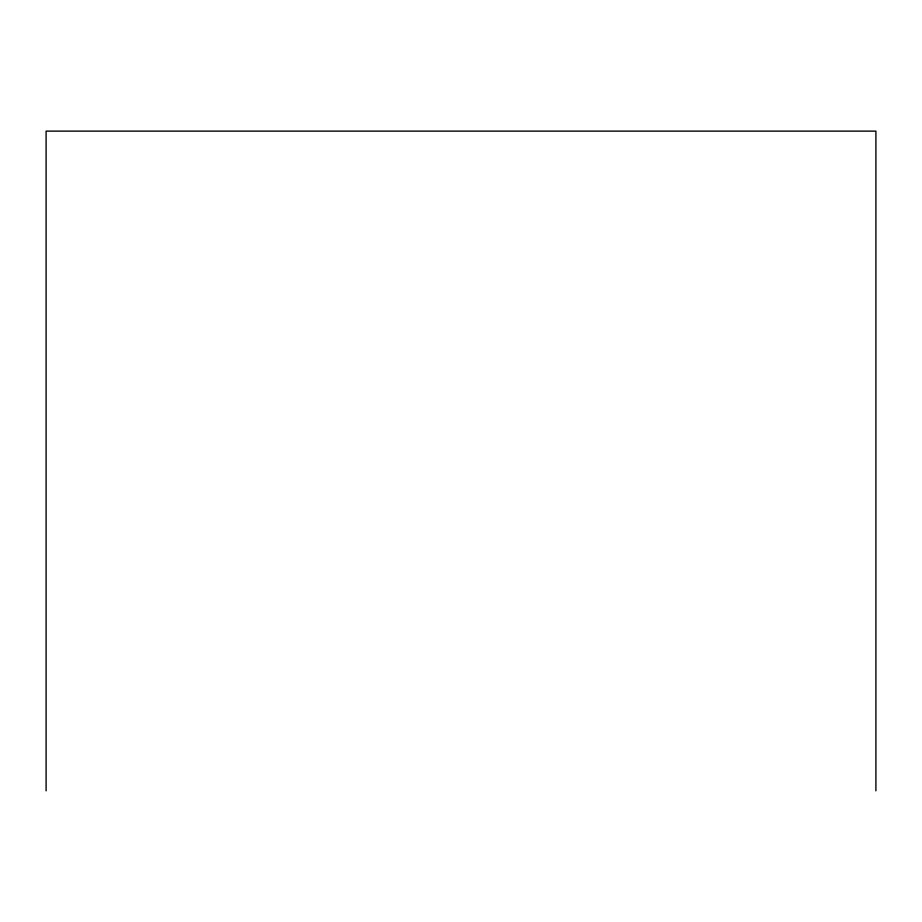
<?xml version="1.0" encoding="UTF-8"?>
<svg xmlns="http://www.w3.org/2000/svg" width="922" height="922" viewBox="0 0 922 922"><rect width="100%" height="100%" fill="white"/><g stroke="black" fill="none" stroke-linecap="round" stroke-linejoin="round"><path stroke-width="1.38" d="M875.9 790.869L875.9 131.131L46.1 131.131L46.1 790.869"/></g></svg>
